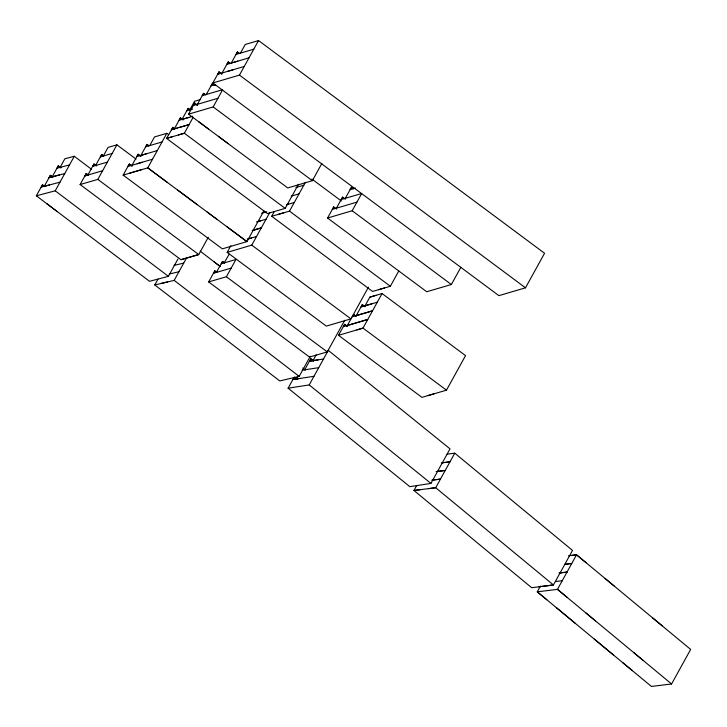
<?xml version="1.0" encoding="UTF-8"?>
<svg xmlns="http://www.w3.org/2000/svg" width="727" height="727" viewBox="0 0 727 727"><rect width="100%" height="100%" fill="white"/><g stroke="black" fill="none" stroke-linecap="round" stroke-linejoin="round"><path stroke-width="1.09" d="M177.933 259.048L168.4 276.324L149.535 281.304L36.35 195.799L42.393 184.858L44.511 186.139M41.43 187.075L42.702 184.776M52.426 176.67L50.299 175.389L44.265 186.33L49.509 184.949M50.608 175.307L49.027 177.688L64.748 173.544M52.171 176.861L58.215 165.92L61.095 167.783M58.523 165.838L56.942 168.228L69.519 164.902M60.087 167.392L64.857 158.759L74.29 156.269L91.493 169.264M36.35 195.799L55.216 190.819L74.29 156.269M208.276 237.275L198.744 254.55L180.941 259.684L80.106 184.549L86.149 173.608L88.267 174.871M86.449 173.517L85.059 176.043M87.84 175.053L93.874 164.111L96.7 165.901M94.174 164.02L92.602 166.41L107.378 162.112M95.564 165.547L101.607 154.606L103.725 155.878M101.907 154.524L100.335 156.914L112.149 153.47M103.298 156.051L108.059 147.408L116.92 144.837L136.004 159.059M80.106 184.549L97.845 179.387L116.92 144.837M263.901 210.894L246.944 241.609L222.335 248.852L123.145 175.107L129.188 164.166L132.214 166.11L129.488 164.084L127.916 166.474L152.525 159.222M132.014 165.265L138.057 154.324L141.083 156.26M138.357 154.233L136.785 156.623L157.296 150.58M140.884 155.414L146.927 144.473L149.044 145.745M147.227 144.391L145.654 146.781L162.066 141.947M149.753 145.573L154.524 136.93L166.828 133.305L168.655 134.659M166.828 133.305L147.763 167.855L123.145 175.107M174.734 128.715L172.917 127.361L171.345 129.751L189.12 124.599L179.242 127.461M174.307 128.897L180.351 117.956L183.168 119.746M180.65 117.865L179.078 120.255L192.809 116.275M182.041 119.392L188.084 108.45L190.201 109.722M187.112 110.668L188.384 108.368M189.774 109.895L194.545 101.262L200.461 99.544M321.888 163.411L312.346 180.687L287.738 187.939L188.547 114.184L194.591 103.243L197.617 105.188M194.891 103.152L193.318 105.542L217.936 98.29M197.417 104.343L203.46 93.401L205.577 94.664M203.76 93.31L202.188 95.7L222.698 89.657L213.165 106.933L188.547 114.184M192.828 117.883L184.349 133.241L178.424 134.958M206.286 94.492L212.329 83.55L215.365 85.495M240.464 53.116L245.235 44.474L258.548 40.558L544.568 253.26L525.494 287.81L498.876 295.644L212.857 82.951L218.891 72.009L221.926 73.945M212.629 83.46L211.057 85.85L215.619 84.514M217.927 74.218L219.19 71.918M222.053 73L228.096 62.059L230.223 63.331M228.396 61.977L226.824 64.367L249.007 57.833M231.268 63.058L237.302 52.117L239.428 53.38M237.602 52.026L236.03 54.425L253.778 49.2M212.857 82.951L239.474 75.108L258.548 40.558M310.32 356.221L299.188 376.377L279.75 380.93L154.769 284.957L157.95 279.195M154.769 284.957L174.18 280.386L186.894 257.349M344.752 320.234L327.268 351.904L309.529 357.075L208.658 281.931L214.701 270.989L216.819 272.252M213.729 273.207L215.001 270.898M227.16 252.378L251.769 245.135L350.923 318.871L326.314 326.114L227.16 252.378L230.868 245.653M216.382 272.425L222.426 261.484L224.543 262.756M221.453 263.701L222.726 261.402M224.116 262.929L229.187 254.196M208.658 281.931L226.406 276.751L235.948 259.475L221.153 263.792M251.769 245.135L269.781 212.502M398.823 270.907L390.344 286.265L372.569 291.436L271.707 216.273L274.352 211.475M172.917 127.361L166.574 138.394L267.436 213.547L285.184 208.367L298.433 184.367M271.707 216.273L289.51 211.139L305.404 182.35M460.891 267.245L451.358 284.521L426.713 291.745L327.55 218.027L333.593 207.086L336.619 209.022M333.893 206.995L332.321 209.385L356.939 202.124M336.428 208.176L342.462 197.235L345.47 199.153M342.762 197.144L341.19 199.534L361.71 193.482L352.177 210.757L327.55 218.027M345.298 198.326L351.341 187.384L353.458 188.647M351.641 187.293L350.069 189.692L355.539 188.075M288.11 388.191L309.202 384.928L328.277 350.369L450.013 448.859L430.938 483.41L409.846 486.663L288.11 388.191L294.144 377.249L297.143 379.34M294.49 377.195L292.881 379.549L299.906 378.458M296.398 379.012L297.979 376.132M304.677 369.825L310.72 358.884L313.71 360.974M311.065 358.829L309.448 361.183L323.515 359.011M312.964 360.647L316.145 354.885M371.87 303.795L365.054 305.794L369.825 297.161L382.075 293.554L465.544 355.612L446.469 390.163L421.96 397.369L338.5 335.311L344.543 324.369L347.561 326.314M344.843 324.287L343.271 326.677L367.771 319.471L347.352 325.478L368.407 287.192M356.303 316.381L353.695 314.446L352.122 316.836L372.542 310.829L356.203 315.636L362.246 304.695L365.263 306.63M362.546 304.604L360.974 307.003L377.313 302.196M382.075 293.554L363 328.104L338.5 335.311M416.607 485.681L413.954 490.48L531.682 587.716L553.429 584.962L572.503 550.412L454.766 453.175L447.16 454.139M454.766 453.175L435.7 487.726L428.448 488.644M540.452 586.062L537.271 591.823L546.786 599.711M586.053 562.698L576.547 554.81L557.473 589.37L537.271 591.823L651.419 686.442L671.575 683.98L690.65 649.429L576.547 554.81L568.469 555.801M217.618 74.308L244.245 66.475M141.91 155.115L147.036 153.606M137.149 163.757L142.274 162.239M129.297 173.299L141.601 169.673M261.611 213.293L266.736 211.784M256.84 221.935L266.073 219.218M252.669 230.395L261.302 227.86L253.105 230.268M256.54 236.493L247.307 239.21L251.406 238.002M428.085 395.57L434.21 393.77M232.367 62.731L237.92 61.104M227.606 71.373L233.149 69.737M256.958 221.899L260.602 220.826M252.187 230.541L256.177 229.368M369.825 297.161L375.95 295.362M356.875 329.913L363 328.104L446.469 390.163M84.877 175.907L102.607 170.745M213.429 273.288L231.177 268.109M186.812 110.758L192.728 109.041M184.013 118.828L188.947 117.392M171.345 129.751L177.27 128.034M172.499 136.676L166.574 138.394L184.349 133.241L285.184 208.367M288.337 204.214L286.365 204.787L294.281 202.506M277.641 214.565L283.575 212.857M378.494 289.709L384.419 287.992M353.695 314.446L355.185 315.863M295.907 187.511L303.813 185.231M291.136 196.145L299.042 193.864M180.941 259.684L198.744 254.55L97.845 179.387M59.514 174.925L49.027 177.688M41.121 187.157L59.987 182.177M174.017 265.391L183.713 263.11M169.246 274.034L178.951 271.744M161.24 283.43L167.71 281.903M309.448 361.183L318.235 359.829M302.141 370.216L318.744 367.653M292.881 379.549L313.973 376.286M442.752 462.726L450.004 461.809L441.307 462.908M436.173 471.596L445.233 470.451L436.318 471.578M432.411 480.102L440.462 479.084L431.765 480.193M421.206 489.562L413.954 490.48L435.7 487.726L553.429 584.962L538.934 586.798M571.495 555.428L576.547 554.81M566.724 564.07L571.776 563.452L564.706 564.316M555.51 581.545L562.244 580.728M237.302 52.117L239.128 53.471M228.096 62.059L229.923 63.413M239.474 75.108L525.494 287.81M218.891 72.009L221.626 74.036M212.329 83.55L215.047 85.568M351.341 187.384L353.158 188.738M203.46 93.401L205.278 94.746M342.462 197.235L344.28 198.58M311.947 179.096L341.354 201.006M213.165 106.933L312.346 180.687M352.177 210.757L451.358 284.521M194.591 103.243L197.317 105.27M333.593 207.086L335.411 208.431M188.084 108.45L189.765 109.704M198.471 121.563L208.385 128.933M218.309 136.312L228.223 143.682M180.351 117.956L182.913 119.864M289.51 211.139L390.344 286.265M146.927 144.473L148.726 145.818M362.246 304.695L364.945 306.703M138.057 154.324L140.565 156.187M167.601 182.604L147.763 167.855L246.944 241.609L227.106 226.86M177.515 189.983L197.353 204.732M207.268 212.111L217.191 219.481M129.188 164.166L131.005 165.52M344.543 324.369L347.152 326.314M101.607 154.606L103.425 155.96M93.874 164.111L95.691 165.465M222.426 261.484L224.243 262.838M226.406 276.751L327.268 351.904M88.149 175.098L86.149 173.608M214.701 270.989L216.519 272.343M58.215 165.92L60.714 167.81M50.299 175.389L52.898 177.352M55.216 190.819L168.4 276.324M46.601 203.542L56.86 211.293M214.083 261.829L220.163 266.491M200.198 251.16L220.236 266.545M174.18 280.386L299.188 376.377M310.72 358.884L313.364 361.028M302.777 368.016L305.331 370.079M309.202 384.928L430.938 483.41M294.998 377.94L296.798 379.385M605.073 578.465L614.579 586.353M652.619 617.886L662.124 625.774M566.978 597.249L557.473 589.37L671.575 683.98M585.998 613.015L595.504 620.903M633.544 652.437L643.05 660.325M556.3 607.59L575.321 623.357M594.341 639.133L613.37 654.9M622.885 662.788L632.39 670.676M567.005 572.085L559.154 573.049L567.005 572.085"/></g></svg>
